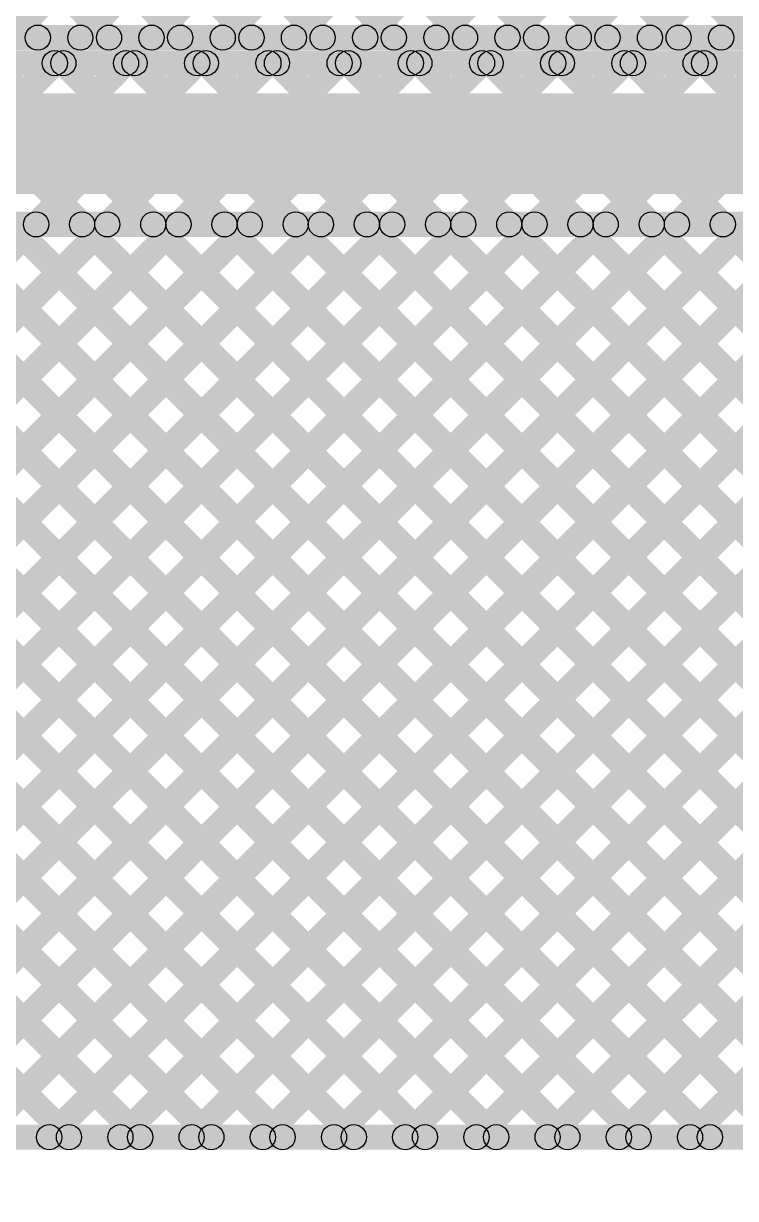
# Model space of a CAD drawing. Header units: millimetres. Extents: x -0.22 to 4.11, y -0.25 to 2.01.
# Drawn here: x 2.3625 to 2.6453, y 0.1857 to 0.6523 of the extents above; entities that cross this region are included whole.
import ezdxf

# ---------------------------------------------------------------- set-up
doc = ezdxf.new("R2010")
doc.units = ezdxf.units.MM
doc.header["$MEASUREMENT"] = 0
doc.layers.add('BottomLayer', color=5, linetype='Continuous')
doc.layers.add('TopLayer', color=1, linetype='Continuous')

msp = doc.modelspace()

# ---------------------------------------------------------------- hatches: boundary and pattern name
at = {"layer": 'BottomLayer'}
for points in [[(1.9237, 0.20652), (1.91663, 0.21359), (3.45028, 1.74723), (3.45735, 1.74016)], [(1.9237, 0.20652), (1.91663, 0.21359), (3.45028, 1.74723), (3.45735, 1.74016)], [(1.95199, 0.20652), (1.94492, 0.21359), (3.47855, 1.74722), (3.48562, 1.74015)], [(1.95199, 0.20652), (1.94492, 0.21359), (3.47855, 1.74722), (3.48562, 1.74015)], [(1.98027, 0.20652), (1.9732, 0.21359), (3.50681, 1.7472), (3.51389, 1.74013)], [(1.98027, 0.20652), (1.9732, 0.21359), (3.50681, 1.7472), (3.51389, 1.74013)], [(2.00856, 0.20652), (2.00149, 0.21359), (3.53508, 1.74719), (3.54216, 1.74012)], [(2.00856, 0.20652), (2.00149, 0.21359), (3.53508, 1.74719), (3.54216, 1.74012)], [(2.03684, 0.20652), (2.02977, 0.21359), (3.56335, 1.74718), (3.57042, 1.7401)], [(2.03684, 0.20652), (2.02977, 0.21359), (3.56335, 1.74718), (3.57042, 1.7401)], [(2.06513, 0.20652), (2.05805, 0.21359), (3.59162, 1.74716), (3.59869, 1.74009)], [(2.06513, 0.20652), (2.05805, 0.21359), (3.59162, 1.74716), (3.59869, 1.74009)], [(2.09341, 0.20652), (2.08634, 0.21359), (3.61989, 1.74715), (3.62696, 1.74007)], [(2.09341, 0.20652), (2.08634, 0.21359), (3.61989, 1.74715), (3.62696, 1.74007)], [(2.12169, 0.20652), (2.11462, 0.21359), (3.64816, 1.74713), (3.65523, 1.74006)], [(2.12169, 0.20652), (2.11462, 0.21359), (3.64816, 1.74713), (3.65523, 1.74006)], [(2.14998, 0.20652), (2.14291, 0.21359), (3.67643, 1.74712), (3.6835, 1.74005)], [(2.14998, 0.20652), (2.14291, 0.21359), (3.67643, 1.74712), (3.6835, 1.74005)], [(2.17826, 0.20652), (2.17119, 0.21359), (3.7047, 1.7471), (3.71177, 1.74003)], [(2.17826, 0.20652), (2.17119, 0.21359), (3.7047, 1.7471), (3.71177, 1.74003)], [(2.20655, 0.20652), (2.19948, 0.21359), (3.72238, 1.7365), (3.72946, 1.72943)], [(2.20655, 0.20652), (2.19948, 0.21359), (3.72238, 1.7365), (3.72946, 1.72943)], [(2.23483, 0.20652), (2.22776, 0.21359), (3.73107, 1.7169), (3.73814, 1.70983)], [(2.23483, 0.20652), (2.22776, 0.21359), (3.73107, 1.7169), (3.73814, 1.70983)], [(2.26312, 0.20652), (2.25605, 0.21359), (3.74338, 1.70092), (3.75045, 1.69385)], [(2.26312, 0.20652), (2.25605, 0.21359), (3.74338, 1.70092), (3.75045, 1.69385)], [(2.2914, 0.20652), (2.28433, 0.21359), (3.75898, 1.68825), (3.76606, 1.68118)], [(2.2914, 0.20652), (2.28433, 0.21359), (3.75898, 1.68825), (3.76606, 1.68118)], [(2.31968, 0.20652), (2.31261, 0.21359), (3.77815, 1.67913), (3.78522, 1.67206)], [(2.31968, 0.20652), (2.31261, 0.21359), (3.77815, 1.67913), (3.78522, 1.67206)], [(2.34797, 0.20652), (2.3409, 0.21359), (3.791, 1.66369), (3.79807, 1.65662)], [(2.34797, 0.20652), (2.3409, 0.21359), (3.791, 1.66369), (3.79807, 1.65662)], [(2.37625, 0.20652), (2.36918, 0.21359), (3.791, 1.63541), (3.79807, 1.62834)], [(2.37625, 0.20652), (2.36918, 0.21359), (3.791, 1.63541), (3.79807, 1.62834)], [(2.40454, 0.20652), (2.39747, 0.21359), (3.791, 1.60712), (3.79807, 1.60005)], [(2.40454, 0.20652), (2.39747, 0.21359), (3.791, 1.60712), (3.79807, 1.60005)], [(2.43282, 0.20652), (2.42575, 0.21359), (3.677, 1.46484), (3.68407, 1.45777)], [(2.43282, 0.20652), (2.42575, 0.21359), (3.677, 1.46484), (3.68407, 1.45777)], [(2.46111, 0.20652), (2.45404, 0.21359), (3.677, 1.43655), (3.68407, 1.42948)], [(2.46111, 0.20652), (2.45404, 0.21359), (3.677, 1.43655), (3.68407, 1.42948)], [(2.48939, 0.20652), (2.48232, 0.21359), (3.677, 1.40827), (3.68407, 1.4012)], [(2.48939, 0.20652), (2.48232, 0.21359), (3.677, 1.40827), (3.68407, 1.4012)], [(2.51767, 0.20652), (2.5106, 0.21359), (3.677, 1.37999), (3.68407, 1.37291)], [(2.51767, 0.20652), (2.5106, 0.21359), (3.677, 1.37999), (3.68407, 1.37291)], [(2.54596, 0.20652), (2.53889, 0.21359), (3.677, 1.3517), (3.68407, 1.34463)], [(2.54596, 0.20652), (2.53889, 0.21359), (3.677, 1.3517), (3.68407, 1.34463)], [(2.57424, 0.20652), (2.56717, 0.21359), (3.677, 1.32342), (3.68407, 1.31635)], [(2.57424, 0.20652), (2.56717, 0.21359), (3.677, 1.32342), (3.68407, 1.31635)], [(2.60253, 0.20652), (2.59546, 0.21359), (3.677, 1.29513), (3.68407, 1.28806)], [(2.60253, 0.20652), (2.59546, 0.21359), (3.677, 1.29513), (3.68407, 1.28806)], [(2.63081, 0.20652), (2.62374, 0.21359), (3.677, 1.26685), (3.68407, 1.25978)], [(2.63081, 0.20652), (2.62374, 0.21359), (3.677, 1.26685), (3.68407, 1.25978)], [(2.28168, 1.00898), (2.28875, 1.01605), (3.28688, 0.01792), (3.27981, 0.01085)], [(2.28168, 1.00898), (2.28875, 1.01605), (3.28688, 0.01792), (3.27981, 0.01085)], [(2.28168, 0.98069), (2.28875, 0.98776), (3.2586, 0.01792), (3.25152, 0.01085)], [(2.28168, 0.98069), (2.28875, 0.98776), (3.2586, 0.01792), (3.25152, 0.01085)], [(2.28168, 0.95241), (2.28875, 0.95948), (3.23031, 0.01792), (3.22324, 0.01085)], [(2.28168, 0.95241), (2.28875, 0.95948), (3.23031, 0.01792), (3.22324, 0.01085)], [(2.28142, 0.92439), (2.28849, 0.93146), (3.20203, 0.01792), (3.19496, 0.01085)], [(2.28142, 0.92439), (2.28849, 0.93146), (3.20203, 0.01792), (3.19496, 0.01085)], [(2.27198, 0.90554), (2.27905, 0.91261), (3.17374, 0.01792), (3.16667, 0.01085)], [(2.27198, 0.90554), (2.27905, 0.91261), (3.17374, 0.01792), (3.16667, 0.01085)], [(2.25784, 0.8914), (2.26491, 0.89847), (3.14546, 0.01792), (3.13839, 0.01085)], [(2.25784, 0.8914), (2.26491, 0.89847), (3.14546, 0.01792), (3.13839, 0.01085)], [(2.2437, 0.87726), (2.25077, 0.88433), (3.11717, 0.01792), (3.1101, 0.01085)], [(2.2437, 0.87726), (2.25077, 0.88433), (3.11717, 0.01792), (3.1101, 0.01085)], [(2.22955, 0.86312), (2.23663, 0.87019), (3.08889, 0.01792), (3.08182, 0.01085)], [(2.22955, 0.86312), (2.23663, 0.87019), (3.08889, 0.01792), (3.08182, 0.01085)], [(2.239, 0.82539), (2.24607, 0.83246), (3.06061, 0.01792), (3.05353, 0.01085)], [(2.239, 0.82539), (2.24607, 0.83246), (3.06061, 0.01792), (3.05353, 0.01085)], [(2.239, 0.7971), (2.24607, 0.80418), (3.03232, 0.01792), (3.02525, 0.01085)], [(2.239, 0.7971), (2.24607, 0.80418), (3.03232, 0.01792), (3.02525, 0.01085)], [(2.239, 0.76882), (2.24607, 0.77589), (3.00404, 0.01792), (2.99697, 0.01085)], [(2.239, 0.76882), (2.24607, 0.77589), (3.00404, 0.01792), (2.99697, 0.01085)], [(2.239, 0.74054), (2.24607, 0.74761), (2.97575, 0.01792), (2.96868, 0.01085)], [(2.239, 0.74054), (2.24607, 0.74761), (2.97575, 0.01792), (2.96868, 0.01085)], [(2.239, 0.71225), (2.24607, 0.71932), (2.94747, 0.01792), (2.9404, 0.01085)], [(2.239, 0.71225), (2.24607, 0.71932), (2.94747, 0.01792), (2.9404, 0.01085)], [(2.239, 0.68397), (2.24607, 0.69104), (2.91918, 0.01792), (2.91211, 0.01085)], [(2.239, 0.68397), (2.24607, 0.69104), (2.91918, 0.01792), (2.91211, 0.01085)], [(2.239, 0.65568), (2.24607, 0.66275), (2.69523, 0.21359), (2.68816, 0.20652)], [(2.239, 0.65568), (2.24607, 0.66275), (2.69523, 0.21359), (2.68816, 0.20652)], [(2.23949, 0.62691), (2.24656, 0.63398), (2.66695, 0.21359), (2.65987, 0.20652)], [(2.23949, 0.62691), (2.24656, 0.63398), (2.66695, 0.21359), (2.65987, 0.20652)], [(2.23949, 0.59863), (2.24656, 0.6057), (2.63866, 0.21359), (2.63159, 0.20652)], [(2.23949, 0.59863), (2.24656, 0.6057), (2.63866, 0.21359), (2.63159, 0.20652)], [(2.23949, 0.57034), (2.24656, 0.57741), (2.61038, 0.21359), (2.60331, 0.20652)], [(2.23949, 0.57034), (2.24656, 0.57741), (2.61038, 0.21359), (2.60331, 0.20652)], [(2.239, 0.54255), (2.24607, 0.54962), (2.58209, 0.21359), (2.57502, 0.20652)], [(2.239, 0.54255), (2.24607, 0.54962), (2.58209, 0.21359), (2.57502, 0.20652)], [(2.0536, 0.52995), (2.06067, 0.53703), (2.3841, 0.21359), (2.37703, 0.20652)], [(2.0536, 0.52995), (2.06067, 0.53703), (2.3841, 0.21359), (2.37703, 0.20652)], [(2.08188, 0.52995), (2.08895, 0.53703), (2.41239, 0.21359), (2.40532, 0.20652)], [(2.08188, 0.52995), (2.08895, 0.53703), (2.41239, 0.21359), (2.40532, 0.20652)], [(2.11017, 0.52995), (2.11724, 0.53703), (2.44067, 0.21359), (2.4336, 0.20652)], [(2.11017, 0.52995), (2.11724, 0.53703), (2.44067, 0.21359), (2.4336, 0.20652)], [(2.13845, 0.52995), (2.14552, 0.53703), (2.46896, 0.21359), (2.46188, 0.20652)], [(2.13845, 0.52995), (2.14552, 0.53703), (2.46896, 0.21359), (2.46188, 0.20652)], [(2.16674, 0.52995), (2.17381, 0.53703), (2.49724, 0.21359), (2.49017, 0.20652)], [(2.16674, 0.52995), (2.17381, 0.53703), (2.49724, 0.21359), (2.49017, 0.20652)], [(2.19502, 0.52995), (2.20209, 0.53703), (2.52552, 0.21359), (2.51845, 0.20652)], [(2.19502, 0.52995), (2.20209, 0.53703), (2.52552, 0.21359), (2.51845, 0.20652)], [(2.2233, 0.52995), (2.23038, 0.53703), (2.55381, 0.21359), (2.54674, 0.20652)], [(2.2233, 0.52995), (2.23038, 0.53703), (2.55381, 0.21359), (2.54674, 0.20652)], [(1.11853, 0.20506), (1.11853, 0.21506), (2.69453, 0.21506), (2.69453, 0.20506)], [(1.11853, 0.20506), (1.11853, 0.21506), (2.69453, 0.21506), (2.69453, 0.20506)]]:
    msp.add_hatch(color=5, dxfattribs=at).paths.add_polyline_path(points)
h = msp.add_hatch(color=5, dxfattribs=at)
edge = h.paths.add_edge_path()
edge.add_arc((2.37272, 0.21006), 0.005, 0, 360)
h = msp.add_hatch(color=5, dxfattribs=at)
edge = h.paths.add_edge_path()
edge.add_arc((2.37272, 0.21006), 0.005, 0, 360)
h = msp.add_hatch(color=5, dxfattribs=at)
edge = h.paths.add_edge_path()
edge.add_arc((2.38057, 0.21006), 0.005, 0, 360)
h = msp.add_hatch(color=5, dxfattribs=at)
edge = h.paths.add_edge_path()
edge.add_arc((2.38057, 0.21006), 0.005, 0, 360)
h = msp.add_hatch(color=5, dxfattribs=at)
edge = h.paths.add_edge_path()
edge.add_arc((2.401, 0.21006), 0.005, 0, 360)
h = msp.add_hatch(color=5, dxfattribs=at)
edge = h.paths.add_edge_path()
edge.add_arc((2.401, 0.21006), 0.005, 0, 360)
h = msp.add_hatch(color=5, dxfattribs=at)
edge = h.paths.add_edge_path()
edge.add_arc((2.40885, 0.21006), 0.005, 0, 360)
h = msp.add_hatch(color=5, dxfattribs=at)
edge = h.paths.add_edge_path()
edge.add_arc((2.40885, 0.21006), 0.005, 0, 360)
h = msp.add_hatch(color=5, dxfattribs=at)
edge = h.paths.add_edge_path()
edge.add_arc((2.42929, 0.21006), 0.005, 0, 360)
h = msp.add_hatch(color=5, dxfattribs=at)
edge = h.paths.add_edge_path()
edge.add_arc((2.42929, 0.21006), 0.005, 0, 360)
h = msp.add_hatch(color=5, dxfattribs=at)
edge = h.paths.add_edge_path()
edge.add_arc((2.43714, 0.21006), 0.005, 0, 360)
h = msp.add_hatch(color=5, dxfattribs=at)
edge = h.paths.add_edge_path()
edge.add_arc((2.43714, 0.21006), 0.005, 0, 360)
h = msp.add_hatch(color=5, dxfattribs=at)
edge = h.paths.add_edge_path()
edge.add_arc((2.45757, 0.21006), 0.005, 0, 360)
h = msp.add_hatch(color=5, dxfattribs=at)
edge = h.paths.add_edge_path()
edge.add_arc((2.45757, 0.21006), 0.005, 0, 360)
h = msp.add_hatch(color=5, dxfattribs=at)
edge = h.paths.add_edge_path()
edge.add_arc((2.46542, 0.21006), 0.005, 0, 360)
h = msp.add_hatch(color=5, dxfattribs=at)
edge = h.paths.add_edge_path()
edge.add_arc((2.46542, 0.21006), 0.005, 0, 360)
h = msp.add_hatch(color=5, dxfattribs=at)
edge = h.paths.add_edge_path()
edge.add_arc((2.48585, 0.21006), 0.005, 0, 360)
h = msp.add_hatch(color=5, dxfattribs=at)
edge = h.paths.add_edge_path()
edge.add_arc((2.48585, 0.21006), 0.005, 0, 360)
h = msp.add_hatch(color=5, dxfattribs=at)
edge = h.paths.add_edge_path()
edge.add_arc((2.4937, 0.21006), 0.005, 0, 360)
h = msp.add_hatch(color=5, dxfattribs=at)
edge = h.paths.add_edge_path()
edge.add_arc((2.4937, 0.21006), 0.005, 0, 360)
h = msp.add_hatch(color=5, dxfattribs=at)
edge = h.paths.add_edge_path()
edge.add_arc((2.51414, 0.21006), 0.005, 0, 360)
h = msp.add_hatch(color=5, dxfattribs=at)
edge = h.paths.add_edge_path()
edge.add_arc((2.51414, 0.21006), 0.005, 0, 360)
h = msp.add_hatch(color=5, dxfattribs=at)
edge = h.paths.add_edge_path()
edge.add_arc((2.52199, 0.21006), 0.005, 0, 360)
h = msp.add_hatch(color=5, dxfattribs=at)
edge = h.paths.add_edge_path()
edge.add_arc((2.52199, 0.21006), 0.005, 0, 360)
h = msp.add_hatch(color=5, dxfattribs=at)
edge = h.paths.add_edge_path()
edge.add_arc((2.54242, 0.21006), 0.005, 0, 360)
h = msp.add_hatch(color=5, dxfattribs=at)
edge = h.paths.add_edge_path()
edge.add_arc((2.54242, 0.21006), 0.005, 0, 360)
h = msp.add_hatch(color=5, dxfattribs=at)
edge = h.paths.add_edge_path()
edge.add_arc((2.55027, 0.21006), 0.005, 0, 360)
h = msp.add_hatch(color=5, dxfattribs=at)
edge = h.paths.add_edge_path()
edge.add_arc((2.55027, 0.21006), 0.005, 0, 360)
h = msp.add_hatch(color=5, dxfattribs=at)
edge = h.paths.add_edge_path()
edge.add_arc((2.57071, 0.21006), 0.005, 0, 360)
h = msp.add_hatch(color=5, dxfattribs=at)
edge = h.paths.add_edge_path()
edge.add_arc((2.57071, 0.21006), 0.005, 0, 360)
h = msp.add_hatch(color=5, dxfattribs=at)
edge = h.paths.add_edge_path()
edge.add_arc((2.57856, 0.21006), 0.005, 0, 360)
h = msp.add_hatch(color=5, dxfattribs=at)
edge = h.paths.add_edge_path()
edge.add_arc((2.57856, 0.21006), 0.005, 0, 360)
h = msp.add_hatch(color=5, dxfattribs=at)
edge = h.paths.add_edge_path()
edge.add_arc((2.59899, 0.21006), 0.005, 0, 360)
h = msp.add_hatch(color=5, dxfattribs=at)
edge = h.paths.add_edge_path()
edge.add_arc((2.59899, 0.21006), 0.005, 0, 360)
h = msp.add_hatch(color=5, dxfattribs=at)
edge = h.paths.add_edge_path()
edge.add_arc((2.60684, 0.21006), 0.005, 0, 360)
h = msp.add_hatch(color=5, dxfattribs=at)
edge = h.paths.add_edge_path()
edge.add_arc((2.60684, 0.21006), 0.005, 0, 360)
h = msp.add_hatch(color=5, dxfattribs=at)
edge = h.paths.add_edge_path()
edge.add_arc((2.62728, 0.21006), 0.005, 0, 360)
h = msp.add_hatch(color=5, dxfattribs=at)
edge = h.paths.add_edge_path()
edge.add_arc((2.62728, 0.21006), 0.005, 0, 360)
h = msp.add_hatch(color=5, dxfattribs=at)
edge = h.paths.add_edge_path()
edge.add_arc((2.63513, 0.21006), 0.005, 0, 360)
h = msp.add_hatch(color=5, dxfattribs=at)
edge = h.paths.add_edge_path()
edge.add_arc((2.63513, 0.21006), 0.005, 0, 360)
at = {"layer": 'TopLayer'}
for points in [[(1.86437, 0.64168), (1.86437, 0.65168), (3.43781, 0.65168), (3.43781, 0.64168)], [(1.86437, 0.64168), (1.86437, 0.65168), (3.43781, 0.65168), (3.43781, 0.64168)], [(1.9404, 0.64315), (1.94747, 0.65022), (2.3841, 0.21359), (2.37703, 0.20652)], [(1.9404, 0.64315), (1.94747, 0.65022), (2.3841, 0.21359), (2.37703, 0.20652)], [(1.96869, 0.64315), (1.97576, 0.65022), (2.41239, 0.21359), (2.40532, 0.20652)], [(1.96869, 0.64315), (1.97576, 0.65022), (2.41239, 0.21359), (2.40532, 0.20652)], [(1.99697, 0.64315), (2.00404, 0.65022), (2.44067, 0.21359), (2.4336, 0.20652)], [(1.99697, 0.64315), (2.00404, 0.65022), (2.44067, 0.21359), (2.4336, 0.20652)], [(2.02526, 0.64315), (2.03233, 0.65022), (2.46896, 0.21359), (2.46188, 0.20652)], [(2.02526, 0.64315), (2.03233, 0.65022), (2.46896, 0.21359), (2.46188, 0.20652)], [(2.05354, 0.64315), (2.06061, 0.65022), (2.49724, 0.21359), (2.49017, 0.20652)], [(2.05354, 0.64315), (2.06061, 0.65022), (2.49724, 0.21359), (2.49017, 0.20652)], [(2.08182, 0.64315), (2.0889, 0.65022), (2.52552, 0.21359), (2.51845, 0.20652)], [(2.08182, 0.64315), (2.0889, 0.65022), (2.52552, 0.21359), (2.51845, 0.20652)], [(2.36467, 0.64315), (2.37174, 0.65022), (2.38188, 0.64008), (2.37481, 0.63301)], [(2.36467, 0.64315), (2.37174, 0.65022), (2.38188, 0.64008), (2.37481, 0.63301)], [(2.37848, 0.63301), (2.37141, 0.64008), (2.38155, 0.65022), (2.38862, 0.64315)], [(2.37848, 0.63301), (2.37141, 0.64008), (2.38155, 0.65022), (2.38862, 0.64315)], [(2.39295, 0.64315), (2.40002, 0.65022), (2.41016, 0.64008), (2.40309, 0.63301)], [(2.39295, 0.64315), (2.40002, 0.65022), (2.41016, 0.64008), (2.40309, 0.63301)], [(2.40676, 0.63301), (2.39969, 0.64008), (2.40983, 0.65022), (2.4169, 0.64315)], [(2.40676, 0.63301), (2.39969, 0.64008), (2.40983, 0.65022), (2.4169, 0.64315)], [(2.42124, 0.64315), (2.42831, 0.65022), (2.43845, 0.64008), (2.43138, 0.63301)], [(2.42124, 0.64315), (2.42831, 0.65022), (2.43845, 0.64008), (2.43138, 0.63301)], [(2.43505, 0.63301), (2.42797, 0.64008), (2.43811, 0.65022), (2.44519, 0.64315)], [(2.43505, 0.63301), (2.42797, 0.64008), (2.43811, 0.65022), (2.44519, 0.64315)], [(2.44952, 0.64315), (2.45659, 0.65022), (2.46673, 0.64008), (2.45966, 0.63301)], [(2.44952, 0.64315), (2.45659, 0.65022), (2.46673, 0.64008), (2.45966, 0.63301)], [(2.46333, 0.63301), (2.45626, 0.64008), (2.4664, 0.65022), (2.47347, 0.64315)], [(2.46333, 0.63301), (2.45626, 0.64008), (2.4664, 0.65022), (2.47347, 0.64315)], [(2.4778, 0.64315), (2.48488, 0.65022), (2.49502, 0.64008), (2.48795, 0.63301)], [(2.4778, 0.64315), (2.48488, 0.65022), (2.49502, 0.64008), (2.48795, 0.63301)], [(2.49161, 0.63301), (2.48454, 0.64008), (2.49468, 0.65022), (2.50175, 0.64315)], [(2.49161, 0.63301), (2.48454, 0.64008), (2.49468, 0.65022), (2.50175, 0.64315)], [(2.50609, 0.64315), (2.51316, 0.65022), (2.5233, 0.64008), (2.51623, 0.63301)], [(2.50609, 0.64315), (2.51316, 0.65022), (2.5233, 0.64008), (2.51623, 0.63301)], [(2.5199, 0.63301), (2.51283, 0.64008), (2.52297, 0.65022), (2.53004, 0.64315)], [(2.5199, 0.63301), (2.51283, 0.64008), (2.52297, 0.65022), (2.53004, 0.64315)], [(2.53437, 0.64315), (2.54144, 0.65022), (2.55158, 0.64008), (2.54451, 0.63301)], [(2.53437, 0.64315), (2.54144, 0.65022), (2.55158, 0.64008), (2.54451, 0.63301)], [(2.54818, 0.63301), (2.54111, 0.64008), (2.55125, 0.65022), (2.55832, 0.64315)], [(2.54818, 0.63301), (2.54111, 0.64008), (2.55125, 0.65022), (2.55832, 0.64315)], [(2.56266, 0.64315), (2.56973, 0.65022), (2.57987, 0.64008), (2.5728, 0.63301)], [(2.56266, 0.64315), (2.56973, 0.65022), (2.57987, 0.64008), (2.5728, 0.63301)], [(2.57647, 0.63301), (2.5694, 0.64008), (2.57954, 0.65022), (2.58661, 0.64315)], [(2.57647, 0.63301), (2.5694, 0.64008), (2.57954, 0.65022), (2.58661, 0.64315)], [(2.59094, 0.64315), (2.59801, 0.65022), (2.60815, 0.64008), (2.60108, 0.63301)], [(2.59094, 0.64315), (2.59801, 0.65022), (2.60815, 0.64008), (2.60108, 0.63301)], [(2.60475, 0.63301), (2.59768, 0.64008), (2.60782, 0.65022), (2.61489, 0.64315)], [(2.60475, 0.63301), (2.59768, 0.64008), (2.60782, 0.65022), (2.61489, 0.64315)], [(2.61923, 0.64315), (2.6263, 0.65022), (2.63644, 0.64008), (2.62937, 0.63301)], [(2.61923, 0.64315), (2.6263, 0.65022), (2.63644, 0.64008), (2.62937, 0.63301)], [(2.63304, 0.63301), (2.62596, 0.64008), (2.63611, 0.65022), (2.64318, 0.64315)], [(2.63304, 0.63301), (2.62596, 0.64008), (2.63611, 0.65022), (2.64318, 0.64315)], [(2.20053, 0.63154), (2.20053, 0.64154), (3.28807, 0.64154), (3.28807, 0.63154)], [(2.20053, 0.63154), (2.20053, 0.64154), (3.28807, 0.64154), (3.28807, 0.63154)], [(2.20053, 0.58454), (2.20053, 0.62454), (3.28807, 0.62454), (3.28807, 0.58454)], [(2.178, 0.57526), (2.18507, 0.58233), (2.55381, 0.21359), (2.54674, 0.20652)], [(2.178, 0.57526), (2.18507, 0.58233), (2.55381, 0.21359), (2.54674, 0.20652)], [(2.00856, 0.20652), (2.00149, 0.21359), (2.36397, 0.57608), (2.37105, 0.56901)], [(2.00856, 0.20652), (2.00149, 0.21359), (2.36397, 0.57608), (2.37105, 0.56901)], [(2.03684, 0.20652), (2.02977, 0.21359), (2.39226, 0.57608), (2.39933, 0.56901)], [(2.03684, 0.20652), (2.02977, 0.21359), (2.39226, 0.57608), (2.39933, 0.56901)], [(2.06513, 0.20652), (2.05805, 0.21359), (2.42054, 0.57608), (2.42761, 0.56901)], [(2.06513, 0.20652), (2.05805, 0.21359), (2.42054, 0.57608), (2.42761, 0.56901)], [(2.09341, 0.20652), (2.08634, 0.21359), (2.44883, 0.57608), (2.4559, 0.56901)], [(2.09341, 0.20652), (2.08634, 0.21359), (2.44883, 0.57608), (2.4559, 0.56901)], [(2.12169, 0.20652), (2.11462, 0.21359), (2.47711, 0.57608), (2.48418, 0.56901)], [(2.12169, 0.20652), (2.11462, 0.21359), (2.47711, 0.57608), (2.48418, 0.56901)], [(2.14998, 0.20652), (2.14291, 0.21359), (2.5054, 0.57608), (2.51247, 0.56901)], [(2.14998, 0.20652), (2.14291, 0.21359), (2.5054, 0.57608), (2.51247, 0.56901)], [(2.17826, 0.20652), (2.17119, 0.21359), (2.53368, 0.57608), (2.54075, 0.56901)], [(2.17826, 0.20652), (2.17119, 0.21359), (2.53368, 0.57608), (2.54075, 0.56901)], [(2.20655, 0.20652), (2.19948, 0.21359), (2.56196, 0.57608), (2.56904, 0.56901)], [(2.20655, 0.20652), (2.19948, 0.21359), (2.56196, 0.57608), (2.56904, 0.56901)], [(2.20053, 0.56754), (2.20053, 0.57754), (3.27481, 0.57754), (3.27481, 0.56754)], [(2.20053, 0.56754), (2.20053, 0.57754), (3.27481, 0.57754), (3.27481, 0.56754)], [(2.21253, 0.56901), (2.2196, 0.57608), (2.58209, 0.21359), (2.57502, 0.20652)], [(2.21253, 0.56901), (2.2196, 0.57608), (2.58209, 0.21359), (2.57502, 0.20652)], [(2.23483, 0.20652), (2.22776, 0.21359), (2.59025, 0.57608), (2.59732, 0.56901)], [(2.23483, 0.20652), (2.22776, 0.21359), (2.59025, 0.57608), (2.59732, 0.56901)], [(2.24082, 0.56901), (2.24789, 0.57608), (2.61038, 0.21359), (2.60331, 0.20652)], [(2.24082, 0.56901), (2.24789, 0.57608), (2.61038, 0.21359), (2.60331, 0.20652)], [(2.26312, 0.20652), (2.25605, 0.21359), (2.61853, 0.57608), (2.6256, 0.56901)], [(2.26312, 0.20652), (2.25605, 0.21359), (2.61853, 0.57608), (2.6256, 0.56901)], [(2.2691, 0.56901), (2.27617, 0.57608), (2.63866, 0.21359), (2.63159, 0.20652)], [(2.2691, 0.56901), (2.27617, 0.57608), (2.63866, 0.21359), (2.63159, 0.20652)], [(2.2914, 0.20652), (2.28433, 0.21359), (2.64682, 0.57608), (2.65389, 0.56901)], [(2.2914, 0.20652), (2.28433, 0.21359), (2.64682, 0.57608), (2.65389, 0.56901)], [(2.29739, 0.56901), (2.30446, 0.57608), (2.66695, 0.21359), (2.65987, 0.20652)], [(2.29739, 0.56901), (2.30446, 0.57608), (2.66695, 0.21359), (2.65987, 0.20652)], [(2.31968, 0.20652), (2.31261, 0.21359), (2.6751, 0.57608), (2.68217, 0.56901)], [(2.31968, 0.20652), (2.31261, 0.21359), (2.6751, 0.57608), (2.68217, 0.56901)], [(2.32567, 0.56901), (2.33274, 0.57608), (2.69523, 0.21359), (2.68816, 0.20652)], [(2.32567, 0.56901), (2.33274, 0.57608), (2.69523, 0.21359), (2.68816, 0.20652)], [(2.34797, 0.20652), (2.3409, 0.21359), (2.70339, 0.57608), (2.71046, 0.56901)], [(2.34797, 0.20652), (2.3409, 0.21359), (2.70339, 0.57608), (2.71046, 0.56901)], [(2.35396, 0.56901), (2.36103, 0.57608), (2.91918, 0.01792), (2.91211, 0.01085)], [(2.35396, 0.56901), (2.36103, 0.57608), (2.91918, 0.01792), (2.91211, 0.01085)], [(2.37625, 0.20652), (2.36918, 0.21359), (2.73167, 0.57608), (2.73874, 0.56901)], [(2.37625, 0.20652), (2.36918, 0.21359), (2.73167, 0.57608), (2.73874, 0.56901)], [(2.38224, 0.56901), (2.38931, 0.57608), (2.94747, 0.01792), (2.9404, 0.01085)], [(2.38224, 0.56901), (2.38931, 0.57608), (2.94747, 0.01792), (2.9404, 0.01085)], [(2.40454, 0.20652), (2.39747, 0.21359), (2.75995, 0.57608), (2.76703, 0.56901)], [(2.40454, 0.20652), (2.39747, 0.21359), (2.75995, 0.57608), (2.76703, 0.56901)], [(2.41052, 0.56901), (2.41759, 0.57608), (2.97575, 0.01792), (2.96868, 0.01085)], [(2.41052, 0.56901), (2.41759, 0.57608), (2.97575, 0.01792), (2.96868, 0.01085)], [(2.43282, 0.20652), (2.42575, 0.21359), (2.78824, 0.57608), (2.79531, 0.56901)], [(2.43282, 0.20652), (2.42575, 0.21359), (2.78824, 0.57608), (2.79531, 0.56901)], [(2.43881, 0.56901), (2.44588, 0.57608), (3.00404, 0.01792), (2.99697, 0.01085)], [(2.43881, 0.56901), (2.44588, 0.57608), (3.00404, 0.01792), (2.99697, 0.01085)], [(2.46111, 0.20652), (2.45404, 0.21359), (2.81652, 0.57608), (2.82359, 0.56901)], [(2.46111, 0.20652), (2.45404, 0.21359), (2.81652, 0.57608), (2.82359, 0.56901)], [(2.46709, 0.56901), (2.47416, 0.57608), (3.03232, 0.01792), (3.02525, 0.01085)], [(2.46709, 0.56901), (2.47416, 0.57608), (3.03232, 0.01792), (3.02525, 0.01085)], [(2.48939, 0.20652), (2.48232, 0.21359), (2.84481, 0.57608), (2.85188, 0.56901)], [(2.48939, 0.20652), (2.48232, 0.21359), (2.84481, 0.57608), (2.85188, 0.56901)], [(2.49538, 0.56901), (2.50245, 0.57608), (3.06061, 0.01792), (3.05353, 0.01085)], [(2.49538, 0.56901), (2.50245, 0.57608), (3.06061, 0.01792), (3.05353, 0.01085)], [(2.51767, 0.20652), (2.5106, 0.21359), (2.87309, 0.57608), (2.88016, 0.56901)], [(2.51767, 0.20652), (2.5106, 0.21359), (2.87309, 0.57608), (2.88016, 0.56901)], [(2.52366, 0.56901), (2.53073, 0.57608), (3.08889, 0.01792), (3.08182, 0.01085)], [(2.52366, 0.56901), (2.53073, 0.57608), (3.08889, 0.01792), (3.08182, 0.01085)], [(2.54596, 0.20652), (2.53889, 0.21359), (2.90138, 0.57608), (2.90845, 0.56901)], [(2.54596, 0.20652), (2.53889, 0.21359), (2.90138, 0.57608), (2.90845, 0.56901)], [(2.55195, 0.56901), (2.55902, 0.57608), (3.11717, 0.01792), (3.1101, 0.01085)], [(2.55195, 0.56901), (2.55902, 0.57608), (3.11717, 0.01792), (3.1101, 0.01085)], [(2.57424, 0.20652), (2.56717, 0.21359), (2.92966, 0.57608), (2.93673, 0.56901)], [(2.57424, 0.20652), (2.56717, 0.21359), (2.92966, 0.57608), (2.93673, 0.56901)], [(2.58023, 0.56901), (2.5873, 0.57608), (3.14546, 0.01792), (3.13839, 0.01085)], [(2.58023, 0.56901), (2.5873, 0.57608), (3.14546, 0.01792), (3.13839, 0.01085)], [(2.60253, 0.20652), (2.59546, 0.21359), (2.95794, 0.57608), (2.96502, 0.56901)], [(2.60253, 0.20652), (2.59546, 0.21359), (2.95794, 0.57608), (2.96502, 0.56901)], [(2.60851, 0.56901), (2.61558, 0.57608), (3.17374, 0.01792), (3.16667, 0.01085)], [(2.60851, 0.56901), (2.61558, 0.57608), (3.17374, 0.01792), (3.16667, 0.01085)], [(2.63081, 0.20652), (2.62374, 0.21359), (2.98623, 0.57608), (2.9933, 0.56901)], [(2.63081, 0.20652), (2.62374, 0.21359), (2.98623, 0.57608), (2.9933, 0.56901)], [(2.6368, 0.56901), (2.64387, 0.57608), (3.20203, 0.01792), (3.19496, 0.01085)], [(2.6368, 0.56901), (2.64387, 0.57608), (3.20203, 0.01792), (3.19496, 0.01085)], [(1.11853, 0.20506), (1.11853, 0.21506), (2.69453, 0.21506), (2.69453, 0.20506)], [(1.11853, 0.20506), (1.11853, 0.21506), (2.69453, 0.21506), (2.69453, 0.20506)]]:
    msp.add_hatch(color=1, dxfattribs=at).paths.add_polyline_path(points)
h = msp.add_hatch(color=1, dxfattribs=at)
edge = h.paths.add_edge_path()
edge.add_arc((2.3682, 0.64668), 0.005, 0, 360)
h = msp.add_hatch(color=1, dxfattribs=at)
edge = h.paths.add_edge_path()
edge.add_arc((2.3682, 0.64668), 0.005, 0, 360)
h = msp.add_hatch(color=1, dxfattribs=at)
edge = h.paths.add_edge_path()
edge.add_arc((2.38508, 0.64668), 0.005, 0, 360)
h = msp.add_hatch(color=1, dxfattribs=at)
edge = h.paths.add_edge_path()
edge.add_arc((2.38508, 0.64668), 0.005, 0, 360)
h = msp.add_hatch(color=1, dxfattribs=at)
edge = h.paths.add_edge_path()
edge.add_arc((2.39649, 0.64668), 0.005, 0, 360)
h = msp.add_hatch(color=1, dxfattribs=at)
edge = h.paths.add_edge_path()
edge.add_arc((2.39649, 0.64668), 0.005, 0, 360)
h = msp.add_hatch(color=1, dxfattribs=at)
edge = h.paths.add_edge_path()
edge.add_arc((2.41337, 0.64668), 0.005, 0, 360)
h = msp.add_hatch(color=1, dxfattribs=at)
edge = h.paths.add_edge_path()
edge.add_arc((2.41337, 0.64668), 0.005, 0, 360)
h = msp.add_hatch(color=1, dxfattribs=at)
edge = h.paths.add_edge_path()
edge.add_arc((2.42477, 0.64668), 0.005, 0, 360)
h = msp.add_hatch(color=1, dxfattribs=at)
edge = h.paths.add_edge_path()
edge.add_arc((2.42477, 0.64668), 0.005, 0, 360)
h = msp.add_hatch(color=1, dxfattribs=at)
edge = h.paths.add_edge_path()
edge.add_arc((2.44165, 0.64668), 0.005, 0, 360)
h = msp.add_hatch(color=1, dxfattribs=at)
edge = h.paths.add_edge_path()
edge.add_arc((2.44165, 0.64668), 0.005, 0, 360)
h = msp.add_hatch(color=1, dxfattribs=at)
edge = h.paths.add_edge_path()
edge.add_arc((2.45306, 0.64668), 0.005, 0, 360)
h = msp.add_hatch(color=1, dxfattribs=at)
edge = h.paths.add_edge_path()
edge.add_arc((2.45306, 0.64668), 0.005, 0, 360)
h = msp.add_hatch(color=1, dxfattribs=at)
edge = h.paths.add_edge_path()
edge.add_arc((2.46993, 0.64668), 0.005, 0, 360)
h = msp.add_hatch(color=1, dxfattribs=at)
edge = h.paths.add_edge_path()
edge.add_arc((2.46993, 0.64668), 0.005, 0, 360)
h = msp.add_hatch(color=1, dxfattribs=at)
edge = h.paths.add_edge_path()
edge.add_arc((2.48134, 0.64668), 0.005, 0, 360)
h = msp.add_hatch(color=1, dxfattribs=at)
edge = h.paths.add_edge_path()
edge.add_arc((2.48134, 0.64668), 0.005, 0, 360)
h = msp.add_hatch(color=1, dxfattribs=at)
edge = h.paths.add_edge_path()
edge.add_arc((2.49822, 0.64668), 0.005, 0, 360)
h = msp.add_hatch(color=1, dxfattribs=at)
edge = h.paths.add_edge_path()
edge.add_arc((2.49822, 0.64668), 0.005, 0, 360)
h = msp.add_hatch(color=1, dxfattribs=at)
edge = h.paths.add_edge_path()
edge.add_arc((2.50962, 0.64668), 0.005, 0, 360)
h = msp.add_hatch(color=1, dxfattribs=at)
edge = h.paths.add_edge_path()
edge.add_arc((2.50962, 0.64668), 0.005, 0, 360)
h = msp.add_hatch(color=1, dxfattribs=at)
edge = h.paths.add_edge_path()
edge.add_arc((2.5265, 0.64668), 0.005, 0, 360)
h = msp.add_hatch(color=1, dxfattribs=at)
edge = h.paths.add_edge_path()
edge.add_arc((2.5265, 0.64668), 0.005, 0, 360)
h = msp.add_hatch(color=1, dxfattribs=at)
edge = h.paths.add_edge_path()
edge.add_arc((2.53791, 0.64668), 0.005, 0, 360)
h = msp.add_hatch(color=1, dxfattribs=at)
edge = h.paths.add_edge_path()
edge.add_arc((2.53791, 0.64668), 0.005, 0, 360)
h = msp.add_hatch(color=1, dxfattribs=at)
edge = h.paths.add_edge_path()
edge.add_arc((2.55479, 0.64668), 0.005, 0, 360)
h = msp.add_hatch(color=1, dxfattribs=at)
edge = h.paths.add_edge_path()
edge.add_arc((2.55479, 0.64668), 0.005, 0, 360)
h = msp.add_hatch(color=1, dxfattribs=at)
edge = h.paths.add_edge_path()
edge.add_arc((2.56619, 0.64668), 0.005, 0, 360)
h = msp.add_hatch(color=1, dxfattribs=at)
edge = h.paths.add_edge_path()
edge.add_arc((2.56619, 0.64668), 0.005, 0, 360)
h = msp.add_hatch(color=1, dxfattribs=at)
edge = h.paths.add_edge_path()
edge.add_arc((2.58307, 0.64668), 0.005, 0, 360)
h = msp.add_hatch(color=1, dxfattribs=at)
edge = h.paths.add_edge_path()
edge.add_arc((2.58307, 0.64668), 0.005, 0, 360)
h = msp.add_hatch(color=1, dxfattribs=at)
edge = h.paths.add_edge_path()
edge.add_arc((2.59448, 0.64668), 0.005, 0, 360)
h = msp.add_hatch(color=1, dxfattribs=at)
edge = h.paths.add_edge_path()
edge.add_arc((2.59448, 0.64668), 0.005, 0, 360)
h = msp.add_hatch(color=1, dxfattribs=at)
edge = h.paths.add_edge_path()
edge.add_arc((2.61136, 0.64668), 0.005, 0, 360)
h = msp.add_hatch(color=1, dxfattribs=at)
edge = h.paths.add_edge_path()
edge.add_arc((2.61136, 0.64668), 0.005, 0, 360)
h = msp.add_hatch(color=1, dxfattribs=at)
edge = h.paths.add_edge_path()
edge.add_arc((2.62276, 0.64668), 0.005, 0, 360)
h = msp.add_hatch(color=1, dxfattribs=at)
edge = h.paths.add_edge_path()
edge.add_arc((2.62276, 0.64668), 0.005, 0, 360)
h = msp.add_hatch(color=1, dxfattribs=at)
edge = h.paths.add_edge_path()
edge.add_arc((2.63964, 0.64668), 0.005, 0, 360)
h = msp.add_hatch(color=1, dxfattribs=at)
edge = h.paths.add_edge_path()
edge.add_arc((2.63964, 0.64668), 0.005, 0, 360)
h = msp.add_hatch(color=1, dxfattribs=at)
edge = h.paths.add_edge_path()
edge.add_arc((2.37494, 0.63654), 0.005, 0, 360)
h = msp.add_hatch(color=1, dxfattribs=at)
edge = h.paths.add_edge_path()
edge.add_arc((2.37494, 0.63654), 0.005, 0, 360)
h = msp.add_hatch(color=1, dxfattribs=at)
edge = h.paths.add_edge_path()
edge.add_arc((2.37834, 0.63654), 0.005, 0, 360)
h = msp.add_hatch(color=1, dxfattribs=at)
edge = h.paths.add_edge_path()
edge.add_arc((2.37834, 0.63654), 0.005, 0, 360)
h = msp.add_hatch(color=1, dxfattribs=at)
edge = h.paths.add_edge_path()
edge.add_arc((2.40323, 0.63654), 0.005, 0, 360)
h = msp.add_hatch(color=1, dxfattribs=at)
edge = h.paths.add_edge_path()
edge.add_arc((2.40323, 0.63654), 0.005, 0, 360)
h = msp.add_hatch(color=1, dxfattribs=at)
edge = h.paths.add_edge_path()
edge.add_arc((2.40663, 0.63654), 0.005, 0, 360)
h = msp.add_hatch(color=1, dxfattribs=at)
edge = h.paths.add_edge_path()
edge.add_arc((2.40663, 0.63654), 0.005, 0, 360)
h = msp.add_hatch(color=1, dxfattribs=at)
edge = h.paths.add_edge_path()
edge.add_arc((2.43151, 0.63654), 0.005, 0, 360)
h = msp.add_hatch(color=1, dxfattribs=at)
edge = h.paths.add_edge_path()
edge.add_arc((2.43151, 0.63654), 0.005, 0, 360)
h = msp.add_hatch(color=1, dxfattribs=at)
edge = h.paths.add_edge_path()
edge.add_arc((2.43491, 0.63654), 0.005, 0, 360)
h = msp.add_hatch(color=1, dxfattribs=at)
edge = h.paths.add_edge_path()
edge.add_arc((2.43491, 0.63654), 0.005, 0, 360)
h = msp.add_hatch(color=1, dxfattribs=at)
edge = h.paths.add_edge_path()
edge.add_arc((2.45979, 0.63654), 0.005, 0, 360)
h = msp.add_hatch(color=1, dxfattribs=at)
edge = h.paths.add_edge_path()
edge.add_arc((2.45979, 0.63654), 0.005, 0, 360)
h = msp.add_hatch(color=1, dxfattribs=at)
edge = h.paths.add_edge_path()
edge.add_arc((2.4632, 0.63654), 0.005, 0, 360)
h = msp.add_hatch(color=1, dxfattribs=at)
edge = h.paths.add_edge_path()
edge.add_arc((2.4632, 0.63654), 0.005, 0, 360)
h = msp.add_hatch(color=1, dxfattribs=at)
edge = h.paths.add_edge_path()
edge.add_arc((2.48808, 0.63654), 0.005, 0, 360)
h = msp.add_hatch(color=1, dxfattribs=at)
edge = h.paths.add_edge_path()
edge.add_arc((2.48808, 0.63654), 0.005, 0, 360)
h = msp.add_hatch(color=1, dxfattribs=at)
edge = h.paths.add_edge_path()
edge.add_arc((2.49148, 0.63654), 0.005, 0, 360)
h = msp.add_hatch(color=1, dxfattribs=at)
edge = h.paths.add_edge_path()
edge.add_arc((2.49148, 0.63654), 0.005, 0, 360)
h = msp.add_hatch(color=1, dxfattribs=at)
edge = h.paths.add_edge_path()
edge.add_arc((2.51636, 0.63654), 0.005, 0, 360)
h = msp.add_hatch(color=1, dxfattribs=at)
edge = h.paths.add_edge_path()
edge.add_arc((2.51636, 0.63654), 0.005, 0, 360)
h = msp.add_hatch(color=1, dxfattribs=at)
edge = h.paths.add_edge_path()
edge.add_arc((2.51977, 0.63654), 0.005, 0, 360)
h = msp.add_hatch(color=1, dxfattribs=at)
edge = h.paths.add_edge_path()
edge.add_arc((2.51977, 0.63654), 0.005, 0, 360)
h = msp.add_hatch(color=1, dxfattribs=at)
edge = h.paths.add_edge_path()
edge.add_arc((2.54465, 0.63654), 0.005, 0, 360)
h = msp.add_hatch(color=1, dxfattribs=at)
edge = h.paths.add_edge_path()
edge.add_arc((2.54465, 0.63654), 0.005, 0, 360)
h = msp.add_hatch(color=1, dxfattribs=at)
edge = h.paths.add_edge_path()
edge.add_arc((2.54805, 0.63654), 0.005, 0, 360)
h = msp.add_hatch(color=1, dxfattribs=at)
edge = h.paths.add_edge_path()
edge.add_arc((2.54805, 0.63654), 0.005, 0, 360)
h = msp.add_hatch(color=1, dxfattribs=at)
edge = h.paths.add_edge_path()
edge.add_arc((2.57293, 0.63654), 0.005, 0, 360)
h = msp.add_hatch(color=1, dxfattribs=at)
edge = h.paths.add_edge_path()
edge.add_arc((2.57293, 0.63654), 0.005, 0, 360)
h = msp.add_hatch(color=1, dxfattribs=at)
edge = h.paths.add_edge_path()
edge.add_arc((2.57633, 0.63654), 0.005, 0, 360)
h = msp.add_hatch(color=1, dxfattribs=at)
edge = h.paths.add_edge_path()
edge.add_arc((2.57633, 0.63654), 0.005, 0, 360)
h = msp.add_hatch(color=1, dxfattribs=at)
edge = h.paths.add_edge_path()
edge.add_arc((2.60122, 0.63654), 0.005, 0, 360)
h = msp.add_hatch(color=1, dxfattribs=at)
edge = h.paths.add_edge_path()
edge.add_arc((2.60122, 0.63654), 0.005, 0, 360)
h = msp.add_hatch(color=1, dxfattribs=at)
edge = h.paths.add_edge_path()
edge.add_arc((2.60462, 0.63654), 0.005, 0, 360)
h = msp.add_hatch(color=1, dxfattribs=at)
edge = h.paths.add_edge_path()
edge.add_arc((2.60462, 0.63654), 0.005, 0, 360)
h = msp.add_hatch(color=1, dxfattribs=at)
edge = h.paths.add_edge_path()
edge.add_arc((2.6295, 0.63654), 0.005, 0, 360)
h = msp.add_hatch(color=1, dxfattribs=at)
edge = h.paths.add_edge_path()
edge.add_arc((2.6295, 0.63654), 0.005, 0, 360)
h = msp.add_hatch(color=1, dxfattribs=at)
edge = h.paths.add_edge_path()
edge.add_arc((2.6329, 0.63654), 0.005, 0, 360)
h = msp.add_hatch(color=1, dxfattribs=at)
edge = h.paths.add_edge_path()
edge.add_arc((2.6329, 0.63654), 0.005, 0, 360)
h = msp.add_hatch(color=1, dxfattribs=at)
edge = h.paths.add_edge_path()
edge.add_arc((2.36751, 0.57254), 0.005, 0, 360)
h = msp.add_hatch(color=1, dxfattribs=at)
edge = h.paths.add_edge_path()
edge.add_arc((2.36751, 0.57254), 0.005, 0, 360)
h = msp.add_hatch(color=1, dxfattribs=at)
edge = h.paths.add_edge_path()
edge.add_arc((2.38577, 0.57254), 0.005, 0, 360)
h = msp.add_hatch(color=1, dxfattribs=at)
edge = h.paths.add_edge_path()
edge.add_arc((2.38577, 0.57254), 0.005, 0, 360)
h = msp.add_hatch(color=1, dxfattribs=at)
edge = h.paths.add_edge_path()
edge.add_arc((2.39579, 0.57254), 0.005, 0, 360)
h = msp.add_hatch(color=1, dxfattribs=at)
edge = h.paths.add_edge_path()
edge.add_arc((2.39579, 0.57254), 0.005, 0, 360)
h = msp.add_hatch(color=1, dxfattribs=at)
edge = h.paths.add_edge_path()
edge.add_arc((2.41406, 0.57254), 0.005, 0, 360)
h = msp.add_hatch(color=1, dxfattribs=at)
edge = h.paths.add_edge_path()
edge.add_arc((2.41406, 0.57254), 0.005, 0, 360)
h = msp.add_hatch(color=1, dxfattribs=at)
edge = h.paths.add_edge_path()
edge.add_arc((2.42408, 0.57254), 0.005, 0, 360)
h = msp.add_hatch(color=1, dxfattribs=at)
edge = h.paths.add_edge_path()
edge.add_arc((2.42408, 0.57254), 0.005, 0, 360)
h = msp.add_hatch(color=1, dxfattribs=at)
edge = h.paths.add_edge_path()
edge.add_arc((2.44234, 0.57254), 0.005, 0, 360)
h = msp.add_hatch(color=1, dxfattribs=at)
edge = h.paths.add_edge_path()
edge.add_arc((2.44234, 0.57254), 0.005, 0, 360)
h = msp.add_hatch(color=1, dxfattribs=at)
edge = h.paths.add_edge_path()
edge.add_arc((2.45236, 0.57254), 0.005, 0, 360)
h = msp.add_hatch(color=1, dxfattribs=at)
edge = h.paths.add_edge_path()
edge.add_arc((2.45236, 0.57254), 0.005, 0, 360)
h = msp.add_hatch(color=1, dxfattribs=at)
edge = h.paths.add_edge_path()
edge.add_arc((2.47063, 0.57254), 0.005, 0, 360)
h = msp.add_hatch(color=1, dxfattribs=at)
edge = h.paths.add_edge_path()
edge.add_arc((2.47063, 0.57254), 0.005, 0, 360)
h = msp.add_hatch(color=1, dxfattribs=at)
edge = h.paths.add_edge_path()
edge.add_arc((2.48065, 0.57254), 0.005, 0, 360)
h = msp.add_hatch(color=1, dxfattribs=at)
edge = h.paths.add_edge_path()
edge.add_arc((2.48065, 0.57254), 0.005, 0, 360)
h = msp.add_hatch(color=1, dxfattribs=at)
edge = h.paths.add_edge_path()
edge.add_arc((2.49891, 0.57254), 0.005, 0, 360)
h = msp.add_hatch(color=1, dxfattribs=at)
edge = h.paths.add_edge_path()
edge.add_arc((2.49891, 0.57254), 0.005, 0, 360)
h = msp.add_hatch(color=1, dxfattribs=at)
edge = h.paths.add_edge_path()
edge.add_arc((2.50893, 0.57254), 0.005, 0, 360)
h = msp.add_hatch(color=1, dxfattribs=at)
edge = h.paths.add_edge_path()
edge.add_arc((2.50893, 0.57254), 0.005, 0, 360)
h = msp.add_hatch(color=1, dxfattribs=at)
edge = h.paths.add_edge_path()
edge.add_arc((2.5272, 0.57254), 0.005, 0, 360)
h = msp.add_hatch(color=1, dxfattribs=at)
edge = h.paths.add_edge_path()
edge.add_arc((2.5272, 0.57254), 0.005, 0, 360)
h = msp.add_hatch(color=1, dxfattribs=at)
edge = h.paths.add_edge_path()
edge.add_arc((2.53722, 0.57254), 0.005, 0, 360)
h = msp.add_hatch(color=1, dxfattribs=at)
edge = h.paths.add_edge_path()
edge.add_arc((2.53722, 0.57254), 0.005, 0, 360)
h = msp.add_hatch(color=1, dxfattribs=at)
edge = h.paths.add_edge_path()
edge.add_arc((2.55548, 0.57254), 0.005, 0, 360)
h = msp.add_hatch(color=1, dxfattribs=at)
edge = h.paths.add_edge_path()
edge.add_arc((2.55548, 0.57254), 0.005, 0, 360)
h = msp.add_hatch(color=1, dxfattribs=at)
edge = h.paths.add_edge_path()
edge.add_arc((2.5655, 0.57254), 0.005, 0, 360)
h = msp.add_hatch(color=1, dxfattribs=at)
edge = h.paths.add_edge_path()
edge.add_arc((2.5655, 0.57254), 0.005, 0, 360)
h = msp.add_hatch(color=1, dxfattribs=at)
edge = h.paths.add_edge_path()
edge.add_arc((2.58377, 0.57254), 0.005, 0, 360)
h = msp.add_hatch(color=1, dxfattribs=at)
edge = h.paths.add_edge_path()
edge.add_arc((2.58377, 0.57254), 0.005, 0, 360)
h = msp.add_hatch(color=1, dxfattribs=at)
edge = h.paths.add_edge_path()
edge.add_arc((2.59378, 0.57254), 0.005, 0, 360)
h = msp.add_hatch(color=1, dxfattribs=at)
edge = h.paths.add_edge_path()
edge.add_arc((2.59378, 0.57254), 0.005, 0, 360)
h = msp.add_hatch(color=1, dxfattribs=at)
edge = h.paths.add_edge_path()
edge.add_arc((2.61205, 0.57254), 0.005, 0, 360)
h = msp.add_hatch(color=1, dxfattribs=at)
edge = h.paths.add_edge_path()
edge.add_arc((2.61205, 0.57254), 0.005, 0, 360)
h = msp.add_hatch(color=1, dxfattribs=at)
edge = h.paths.add_edge_path()
edge.add_arc((2.62207, 0.57254), 0.005, 0, 360)
h = msp.add_hatch(color=1, dxfattribs=at)
edge = h.paths.add_edge_path()
edge.add_arc((2.62207, 0.57254), 0.005, 0, 360)
h = msp.add_hatch(color=1, dxfattribs=at)
edge = h.paths.add_edge_path()
edge.add_arc((2.64033, 0.57254), 0.005, 0, 360)
h = msp.add_hatch(color=1, dxfattribs=at)
edge = h.paths.add_edge_path()
edge.add_arc((2.64033, 0.57254), 0.005, 0, 360)
h = msp.add_hatch(color=1, dxfattribs=at)
edge = h.paths.add_edge_path()
edge.add_arc((2.37272, 0.21006), 0.005, 0, 360)
h = msp.add_hatch(color=1, dxfattribs=at)
edge = h.paths.add_edge_path()
edge.add_arc((2.37272, 0.21006), 0.005, 0, 360)
h = msp.add_hatch(color=1, dxfattribs=at)
edge = h.paths.add_edge_path()
edge.add_arc((2.38057, 0.21006), 0.005, 0, 360)
h = msp.add_hatch(color=1, dxfattribs=at)
edge = h.paths.add_edge_path()
edge.add_arc((2.38057, 0.21006), 0.005, 0, 360)
h = msp.add_hatch(color=1, dxfattribs=at)
edge = h.paths.add_edge_path()
edge.add_arc((2.401, 0.21006), 0.005, 0, 360)
h = msp.add_hatch(color=1, dxfattribs=at)
edge = h.paths.add_edge_path()
edge.add_arc((2.401, 0.21006), 0.005, 0, 360)
h = msp.add_hatch(color=1, dxfattribs=at)
edge = h.paths.add_edge_path()
edge.add_arc((2.40885, 0.21006), 0.005, 0, 360)
h = msp.add_hatch(color=1, dxfattribs=at)
edge = h.paths.add_edge_path()
edge.add_arc((2.40885, 0.21006), 0.005, 0, 360)
h = msp.add_hatch(color=1, dxfattribs=at)
edge = h.paths.add_edge_path()
edge.add_arc((2.42929, 0.21006), 0.005, 0, 360)
h = msp.add_hatch(color=1, dxfattribs=at)
edge = h.paths.add_edge_path()
edge.add_arc((2.42929, 0.21006), 0.005, 0, 360)
h = msp.add_hatch(color=1, dxfattribs=at)
edge = h.paths.add_edge_path()
edge.add_arc((2.43714, 0.21006), 0.005, 0, 360)
h = msp.add_hatch(color=1, dxfattribs=at)
edge = h.paths.add_edge_path()
edge.add_arc((2.43714, 0.21006), 0.005, 0, 360)
h = msp.add_hatch(color=1, dxfattribs=at)
edge = h.paths.add_edge_path()
edge.add_arc((2.45757, 0.21006), 0.005, 0, 360)
h = msp.add_hatch(color=1, dxfattribs=at)
edge = h.paths.add_edge_path()
edge.add_arc((2.45757, 0.21006), 0.005, 0, 360)
h = msp.add_hatch(color=1, dxfattribs=at)
edge = h.paths.add_edge_path()
edge.add_arc((2.46542, 0.21006), 0.005, 0, 360)
h = msp.add_hatch(color=1, dxfattribs=at)
edge = h.paths.add_edge_path()
edge.add_arc((2.46542, 0.21006), 0.005, 0, 360)
h = msp.add_hatch(color=1, dxfattribs=at)
edge = h.paths.add_edge_path()
edge.add_arc((2.48585, 0.21006), 0.005, 0, 360)
h = msp.add_hatch(color=1, dxfattribs=at)
edge = h.paths.add_edge_path()
edge.add_arc((2.48585, 0.21006), 0.005, 0, 360)
h = msp.add_hatch(color=1, dxfattribs=at)
edge = h.paths.add_edge_path()
edge.add_arc((2.4937, 0.21006), 0.005, 0, 360)
h = msp.add_hatch(color=1, dxfattribs=at)
edge = h.paths.add_edge_path()
edge.add_arc((2.4937, 0.21006), 0.005, 0, 360)
h = msp.add_hatch(color=1, dxfattribs=at)
edge = h.paths.add_edge_path()
edge.add_arc((2.51414, 0.21006), 0.005, 0, 360)
h = msp.add_hatch(color=1, dxfattribs=at)
edge = h.paths.add_edge_path()
edge.add_arc((2.51414, 0.21006), 0.005, 0, 360)
h = msp.add_hatch(color=1, dxfattribs=at)
edge = h.paths.add_edge_path()
edge.add_arc((2.52199, 0.21006), 0.005, 0, 360)
h = msp.add_hatch(color=1, dxfattribs=at)
edge = h.paths.add_edge_path()
edge.add_arc((2.52199, 0.21006), 0.005, 0, 360)
h = msp.add_hatch(color=1, dxfattribs=at)
edge = h.paths.add_edge_path()
edge.add_arc((2.54242, 0.21006), 0.005, 0, 360)
h = msp.add_hatch(color=1, dxfattribs=at)
edge = h.paths.add_edge_path()
edge.add_arc((2.54242, 0.21006), 0.005, 0, 360)
h = msp.add_hatch(color=1, dxfattribs=at)
edge = h.paths.add_edge_path()
edge.add_arc((2.55027, 0.21006), 0.005, 0, 360)
h = msp.add_hatch(color=1, dxfattribs=at)
edge = h.paths.add_edge_path()
edge.add_arc((2.55027, 0.21006), 0.005, 0, 360)
h = msp.add_hatch(color=1, dxfattribs=at)
edge = h.paths.add_edge_path()
edge.add_arc((2.57071, 0.21006), 0.005, 0, 360)
h = msp.add_hatch(color=1, dxfattribs=at)
edge = h.paths.add_edge_path()
edge.add_arc((2.57071, 0.21006), 0.005, 0, 360)
h = msp.add_hatch(color=1, dxfattribs=at)
edge = h.paths.add_edge_path()
edge.add_arc((2.57856, 0.21006), 0.005, 0, 360)
h = msp.add_hatch(color=1, dxfattribs=at)
edge = h.paths.add_edge_path()
edge.add_arc((2.57856, 0.21006), 0.005, 0, 360)
h = msp.add_hatch(color=1, dxfattribs=at)
edge = h.paths.add_edge_path()
edge.add_arc((2.59899, 0.21006), 0.005, 0, 360)
h = msp.add_hatch(color=1, dxfattribs=at)
edge = h.paths.add_edge_path()
edge.add_arc((2.59899, 0.21006), 0.005, 0, 360)
h = msp.add_hatch(color=1, dxfattribs=at)
edge = h.paths.add_edge_path()
edge.add_arc((2.60684, 0.21006), 0.005, 0, 360)
h = msp.add_hatch(color=1, dxfattribs=at)
edge = h.paths.add_edge_path()
edge.add_arc((2.60684, 0.21006), 0.005, 0, 360)
h = msp.add_hatch(color=1, dxfattribs=at)
edge = h.paths.add_edge_path()
edge.add_arc((2.62728, 0.21006), 0.005, 0, 360)
h = msp.add_hatch(color=1, dxfattribs=at)
edge = h.paths.add_edge_path()
edge.add_arc((2.62728, 0.21006), 0.005, 0, 360)
h = msp.add_hatch(color=1, dxfattribs=at)
edge = h.paths.add_edge_path()
edge.add_arc((2.63513, 0.21006), 0.005, 0, 360)
h = msp.add_hatch(color=1, dxfattribs=at)
edge = h.paths.add_edge_path()
edge.add_arc((2.63513, 0.21006), 0.005, 0, 360)

# ---------------------------------------------------------------- linework, layer by layer
at = {"layer": 'BottomLayer'}
for centre in [(2.37272, 0.21006), (2.37272, 0.21006), (2.38057, 0.21006), (2.38057, 0.21006), (2.401, 0.21006), (2.401, 0.21006), (2.40885, 0.21006), (2.40885, 0.21006), (2.42929, 0.21006), (2.42929, 0.21006), (2.43714, 0.21006), (2.43714, 0.21006), (2.45757, 0.21006), (2.45757, 0.21006), (2.46542, 0.21006), (2.46542, 0.21006), (2.48585, 0.21006), (2.48585, 0.21006), (2.4937, 0.21006), (2.4937, 0.21006), (2.51414, 0.21006), (2.51414, 0.21006), (2.52199, 0.21006), (2.52199, 0.21006), (2.54242, 0.21006), (2.54242, 0.21006), (2.55027, 0.21006), (2.55027, 0.21006), (2.57071, 0.21006), (2.57071, 0.21006), (2.57856, 0.21006), (2.57856, 0.21006), (2.59899, 0.21006), (2.59899, 0.21006), (2.60684, 0.21006), (2.60684, 0.21006), (2.62728, 0.21006), (2.62728, 0.21006), (2.63513, 0.21006), (2.63513, 0.21006)]:
    msp.add_circle(centre, 0.005, dxfattribs=at)
at = {"layer": 'TopLayer'}
for centre in [(2.3682, 0.64668), (2.3682, 0.64668), (2.38508, 0.64668), (2.38508, 0.64668), (2.39649, 0.64668), (2.39649, 0.64668), (2.41337, 0.64668), (2.41337, 0.64668), (2.42477, 0.64668), (2.42477, 0.64668), (2.44165, 0.64668), (2.44165, 0.64668), (2.45306, 0.64668), (2.45306, 0.64668), (2.46993, 0.64668), (2.46993, 0.64668), (2.48134, 0.64668), (2.48134, 0.64668), (2.49822, 0.64668), (2.49822, 0.64668), (2.50962, 0.64668), (2.50962, 0.64668), (2.5265, 0.64668), (2.5265, 0.64668), (2.53791, 0.64668), (2.53791, 0.64668), (2.55479, 0.64668), (2.55479, 0.64668), (2.56619, 0.64668), (2.56619, 0.64668), (2.58307, 0.64668), (2.58307, 0.64668), (2.59448, 0.64668), (2.59448, 0.64668), (2.61136, 0.64668), (2.61136, 0.64668), (2.62276, 0.64668), (2.62276, 0.64668), (2.63964, 0.64668), (2.63964, 0.64668), (2.37494, 0.63654), (2.37494, 0.63654), (2.37834, 0.63654), (2.37834, 0.63654), (2.40323, 0.63654), (2.40323, 0.63654), (2.40663, 0.63654), (2.40663, 0.63654), (2.43151, 0.63654), (2.43151, 0.63654), (2.43491, 0.63654), (2.43491, 0.63654), (2.45979, 0.63654), (2.45979, 0.63654), (2.4632, 0.63654), (2.4632, 0.63654), (2.48808, 0.63654), (2.48808, 0.63654), (2.49148, 0.63654), (2.49148, 0.63654), (2.51636, 0.63654), (2.51636, 0.63654), (2.51977, 0.63654), (2.51977, 0.63654), (2.54465, 0.63654), (2.54465, 0.63654), (2.54805, 0.63654), (2.54805, 0.63654), (2.57293, 0.63654), (2.57293, 0.63654), (2.57633, 0.63654), (2.57633, 0.63654), (2.60122, 0.63654), (2.60122, 0.63654), (2.60462, 0.63654), (2.60462, 0.63654), (2.6295, 0.63654), (2.6295, 0.63654), (2.6329, 0.63654), (2.6329, 0.63654), (2.36751, 0.57254), (2.36751, 0.57254), (2.38577, 0.57254), (2.38577, 0.57254), (2.39579, 0.57254), (2.39579, 0.57254), (2.41406, 0.57254), (2.41406, 0.57254), (2.42408, 0.57254), (2.42408, 0.57254), (2.44234, 0.57254), (2.44234, 0.57254), (2.45236, 0.57254), (2.45236, 0.57254), (2.47063, 0.57254), (2.47063, 0.57254), (2.48065, 0.57254), (2.48065, 0.57254), (2.49891, 0.57254), (2.49891, 0.57254), (2.50893, 0.57254), (2.50893, 0.57254), (2.5272, 0.57254), (2.5272, 0.57254), (2.53722, 0.57254), (2.53722, 0.57254), (2.55548, 0.57254), (2.55548, 0.57254), (2.5655, 0.57254), (2.5655, 0.57254), (2.58377, 0.57254), (2.58377, 0.57254), (2.59378, 0.57254), (2.59378, 0.57254), (2.61205, 0.57254), (2.61205, 0.57254), (2.62207, 0.57254), (2.62207, 0.57254), (2.64033, 0.57254), (2.64033, 0.57254), (2.37272, 0.21006), (2.37272, 0.21006), (2.38057, 0.21006), (2.38057, 0.21006), (2.401, 0.21006), (2.401, 0.21006), (2.40885, 0.21006), (2.40885, 0.21006), (2.42929, 0.21006), (2.42929, 0.21006), (2.43714, 0.21006), (2.43714, 0.21006), (2.45757, 0.21006), (2.45757, 0.21006), (2.46542, 0.21006), (2.46542, 0.21006), (2.48585, 0.21006), (2.48585, 0.21006), (2.4937, 0.21006), (2.4937, 0.21006), (2.51414, 0.21006), (2.51414, 0.21006), (2.52199, 0.21006), (2.52199, 0.21006), (2.54242, 0.21006), (2.54242, 0.21006), (2.55027, 0.21006), (2.55027, 0.21006), (2.57071, 0.21006), (2.57071, 0.21006), (2.57856, 0.21006), (2.57856, 0.21006), (2.59899, 0.21006), (2.59899, 0.21006), (2.60684, 0.21006), (2.60684, 0.21006), (2.62728, 0.21006), (2.62728, 0.21006), (2.63513, 0.21006), (2.63513, 0.21006)]:
    msp.add_circle(centre, 0.005, dxfattribs=at)

doc.saveas('drawing.dxf')
